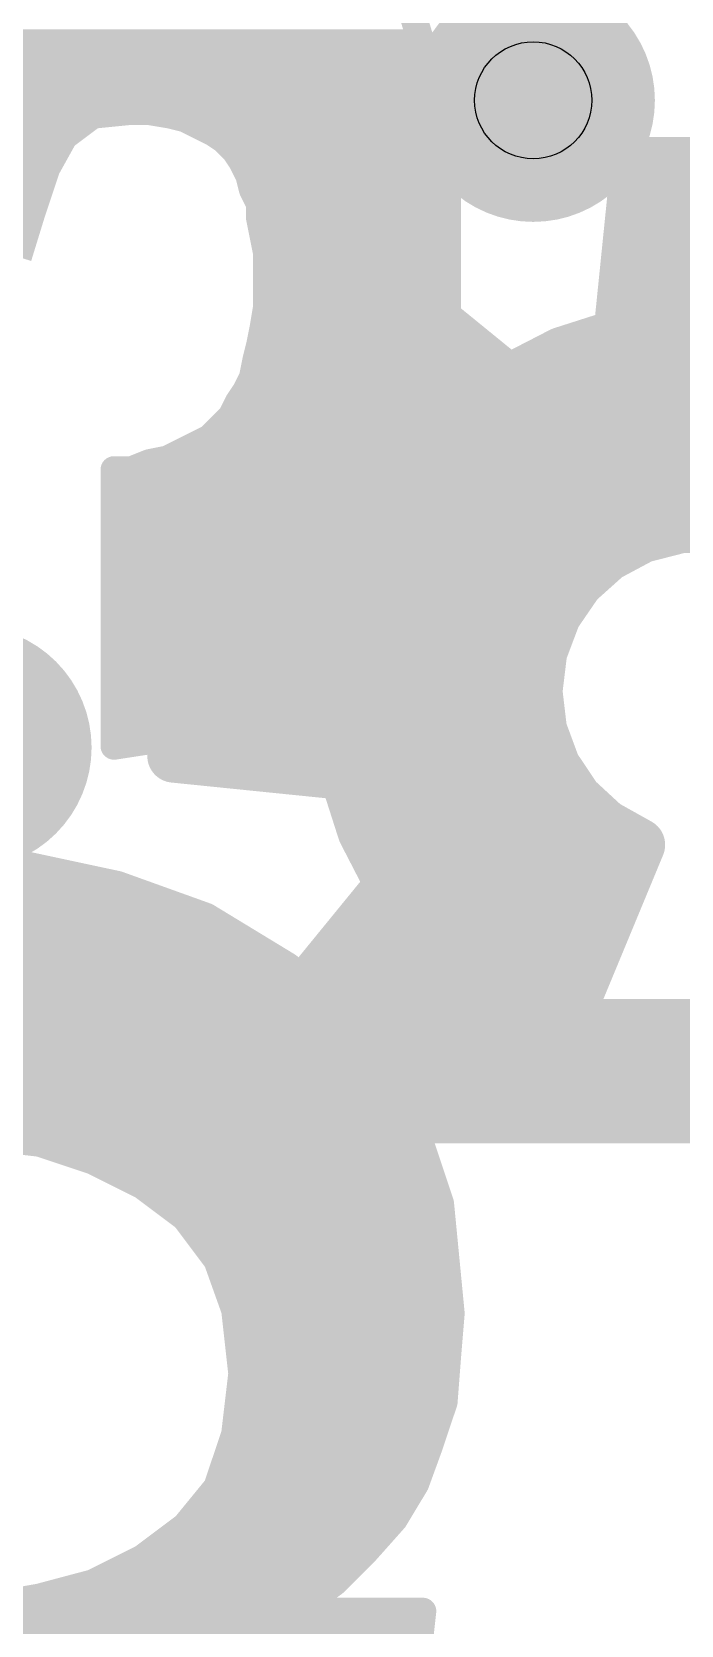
# Model space of a CAD drawing. Extents: x -44 to 63, y -21 to 59.
# Drawn here: x 10.811 to 12.641, y 24.036 to 28.53 of the extents above; entities that cross this region are included whole.
import ezdxf

# ---------------------------------------------------------------- set-up
doc = ezdxf.new("R2010")
doc.units = 0
for name, color, linetype in [('16', 132, 'CONTINUOUS'), ('18', 110, 'CONTINUOUS'), ('21', 41, 'CONTINUOUS'), ('22', 40, 'CONTINUOUS'), ('44', 253, 'CONTINUOUS')]:
    doc.layers.add(name, color=color, linetype=linetype)

# ---------------------------------------------------------------- blocks, each defined once
blk = doc.blocks.new('ROUNDV')
at = {"const_width": 0.5}
blk.add_lwpolyline([(0, -0.25, 1), (0, 0.25, 1), (0, -0.25)], format="xyb", dxfattribs=at)

msp = doc.modelspace()

# ---------------------------------------------------------------- linework, layer by layer
at = {"layer": '16', "const_width": 0.4064}
msp.add_lwpolyline([(9.8028, 25.5984), (13.2556, 25.5984)], dxfattribs=at)
at = {"layer": '21', "const_width": 0.15}
for points in [[(12.5172, 28.1588), (12.468, 27.6749)], [(12.8828, 28.1588), (12.5172, 28.1588)], [(12.5061, 28.05), (12.8939, 28.05)], [(12.4909, 27.9), (12.9091, 27.9)], [(11.7765, 27.852), (11.518, 27.5935)], [(12.1535, 27.5446), (11.7765, 27.852)], [(11.6745, 27.75), (11.9016, 27.75)], [(12.4756, 27.75), (12.9244, 27.75)], [(12.468, 27.6749), (12.3053, 27.6228)], [(12.3053, 27.6228), (12.1535, 27.5446)], [(11.518, 27.5935), (11.8254, 27.2165)], [(11.5245, 27.6), (12.0856, 27.6)], [(12.261, 27.6), (13.139, 27.6)], [(11.635, 27.45), (13.765, 27.45)], [(11.7573, 27.3), (13.6427, 27.3)], [(11.8254, 27.2165), (11.7472, 27.0647)], [(11.7911, 27.15), (13.6089, 27.15)], [(12.5301, 27.1068), (12.6388, 27.1346)], [(12.6388, 27.1346), (12.751, 27.1358)], [(12.4311, 27.0539), (12.5301, 27.1068)], [(11.7472, 27.0647), (11.6951, 26.902)], [(12.3476, 26.979), (12.4311, 27.0539)], [(11.7265, 27), (12.371, 27)], [(12.2842, 26.8864), (12.3476, 26.979)], [(11.6951, 26.902), (11.2112, 26.8528)], [(11.2112, 26.8528), (11.2112, 26.4872)], [(11.2112, 26.85), (12.2705, 26.85)], [(12.2447, 26.7814), (12.2842, 26.8864)], [(12.2312, 26.67), (12.2447, 26.7814)], [(11.2112, 26.7), (12.2348, 26.7)], [(12.2441, 26.5606), (12.2312, 26.67)], [(11.2112, 26.55), (12.248, 26.55)], [(12.2823, 26.4572), (12.2441, 26.5606)], [(11.2112, 26.4872), (11.6951, 26.438)], [(12.3435, 26.3655), (12.2823, 26.4572)], [(11.6951, 26.438), (11.7472, 26.2753)], [(11.7073, 26.4), (12.3205, 26.4)], [(12.4244, 26.2907), (12.3435, 26.3655)], [(11.7472, 26.2753), (11.8254, 26.1235)], [(12.5206, 26.2369), (12.4244, 26.2907)], [(11.7602, 26.25), (12.4972, 26.25)], [(12.3053, 25.7172), (12.5206, 26.2369)], [(11.8254, 26.1235), (11.518, 25.7465)], [(11.8062, 26.1), (12.4639, 26.1)], [(11.6839, 25.95), (12.4017, 25.95)], [(11.5616, 25.8), (12.3396, 25.8)], [(11.7765, 25.488), (12.1535, 25.7954)], [(12.1535, 25.7954), (12.3053, 25.7172)], [(11.518, 25.7465), (11.7765, 25.488)], [(11.6145, 25.65), (11.9752, 25.65)], [(11.7645, 25.5), (11.7912, 25.5)]]:
    msp.add_lwpolyline(points, dxfattribs=at)
at = {"layer": '21', "const_width": 0.075}
for points in [[(12.5172, 28.1963, 1), (12.5172, 28.1213)], [(12.5545, 28.155, 1), (12.4799, 28.1626)], [(12.5061, 28.0875, 1), (12.5061, 28.0125)], [(12.4909, 27.9375, 1), (12.4909, 27.8625)], [(11.8002, 27.8811, 1), (11.7528, 27.8229)], [(11.803, 27.8255, 1), (11.75, 27.8785)], [(11.6745, 27.7875, 1), (11.6745, 27.7125)], [(11.9016, 27.7125, 1), (11.9016, 27.7875)], [(12.4756, 27.7875, 1), (12.4756, 27.7125)], [(12.4794, 27.6392, 1), (12.4566, 27.7106)], [(12.2939, 27.6585, 1), (12.3168, 27.5871)], [(12.3225, 27.5895, 1), (12.2882, 27.6562)], [(12.4307, 27.6787, 1), (12.5053, 27.6711)], [(11.5471, 27.6172, 1), (11.4889, 27.5698)], [(11.4915, 27.62, 1), (11.5445, 27.567)], [(11.5245, 27.6375, 1), (11.5245, 27.5625)], [(12.0856, 27.5625, 1), (12.0856, 27.6375)], [(12.261, 27.6375, 1), (12.261, 27.5625)], [(12.1363, 27.5779, 1), (12.1707, 27.5113)], [(12.1298, 27.5155, 1), (12.1772, 27.5737)], [(11.635, 27.4875, 1), (11.635, 27.4125)], [(11.7573, 27.3375, 1), (11.7573, 27.2625)], [(11.8587, 27.1993, 1), (11.7921, 27.2337)], [(11.7963, 27.1928, 1), (11.8545, 27.2402)], [(11.7911, 27.1875, 1), (11.7911, 27.1125)], [(12.6384, 27.1721, 1), (12.6392, 27.0971)], [(12.6481, 27.0983, 1), (12.6295, 27.1709)], [(12.5208, 27.1431, 1), (12.5394, 27.0704)], [(12.5478, 27.0737, 1), (12.5124, 27.1398)], [(11.7138, 27.0818, 1), (11.7805, 27.0475)], [(11.7829, 27.0532, 1), (11.7115, 27.0761)], [(12.4134, 27.087, 1), (12.4488, 27.0208)], [(12.4561, 27.026, 1), (12.4061, 27.0818)], [(11.7265, 27.0375, 1), (11.7265, 26.9625)], [(12.371, 26.9625, 1), (12.371, 27.0375)], [(12.3225, 27.0069, 1), (12.3726, 26.9511)], [(12.3785, 26.9578, 1), (12.3166, 27.0002)], [(11.6989, 26.8647, 1), (11.6913, 26.9393)], [(11.2487, 26.8528, 1), (11.1737, 26.8528)], [(11.2074, 26.8901, 1), (11.215, 26.8155)], [(11.2112, 26.8875, 1), (11.2112, 26.8125)], [(11.6594, 26.9134, 1), (11.7308, 26.8906)], [(12.2532, 26.9076, 1), (12.3151, 26.8652)], [(12.3193, 26.8732, 1), (12.2491, 26.8996)], [(12.2705, 26.8125, 1), (12.2705, 26.8875)], [(12.2096, 26.7946, 1), (12.2797, 26.7682)], [(12.2819, 26.7769, 1), (12.2074, 26.7859)], [(11.2112, 26.7375, 1), (11.2112, 26.6625)], [(12.2684, 26.6744, 1), (12.194, 26.6656)], [(12.2348, 26.6625, 1), (12.2348, 26.7375)], [(12.194, 26.6745, 1), (12.2684, 26.6655)], [(11.2112, 26.5875, 1), (11.2112, 26.5125)], [(12.2793, 26.5735, 1), (12.209, 26.5476)], [(12.248, 26.5125, 1), (12.248, 26.5875)], [(11.215, 26.5245, 1), (11.2074, 26.4499)], [(12.2069, 26.5562, 1), (12.2814, 26.565)], [(11.1737, 26.4872, 1), (11.2487, 26.4872)], [(12.3135, 26.478, 1), (12.2511, 26.4363)], [(11.7308, 26.4494, 1), (11.6594, 26.4266)], [(11.7073, 26.4375, 1), (11.7073, 26.3625)], [(11.6913, 26.4007, 1), (11.6989, 26.4753)], [(12.2471, 26.4442, 1), (12.3175, 26.4701)], [(12.3205, 26.3625, 1), (12.3205, 26.4375)], [(12.369, 26.3931, 1), (12.3181, 26.338)], [(12.3123, 26.3447, 1), (12.3747, 26.3864)], [(11.7805, 26.2925, 1), (11.7138, 26.2582)], [(12.4428, 26.3235, 1), (12.4061, 26.258)], [(12.399, 26.2632, 1), (12.4499, 26.3183)], [(11.7115, 26.2639, 1), (11.7829, 26.2868)], [(11.7602, 26.2875, 1), (11.7602, 26.2125)], [(12.5552, 26.2225, 1), (12.486, 26.2513)], [(12.4972, 26.2125, 1), (12.4972, 26.2875)], [(12.5023, 26.2042, 1), (12.5389, 26.2696)], [(11.8062, 26.1375, 1), (11.8062, 26.0625)], [(11.7921, 26.1063, 1), (11.8587, 26.1407)], [(11.8545, 26.0998, 1), (11.7963, 26.1472)], [(12.4639, 26.0625, 1), (12.4639, 26.1375)], [(11.6839, 25.9875, 1), (11.6839, 25.9125)], [(12.4017, 25.9125, 1), (12.4017, 25.9875)], [(11.5616, 25.8375, 1), (11.5616, 25.7625)], [(12.1707, 25.8287, 1), (12.1363, 25.7621)], [(12.1772, 25.7663, 1), (12.1298, 25.8245)], [(12.3396, 25.7625, 1), (12.3396, 25.8375)], [(11.5445, 25.773, 1), (11.4915, 25.72)], [(11.4889, 25.7702, 1), (11.5471, 25.7228)], [(12.2707, 25.7316, 1), (12.3399, 25.7028)], [(12.2881, 25.6839, 1), (12.3225, 25.7505)], [(11.6145, 25.6875, 1), (11.6145, 25.6125)], [(11.9752, 25.6125, 1), (11.9752, 25.6875)], [(11.7645, 25.5375, 1), (11.7645, 25.4625)], [(11.7912, 25.4625, 1), (11.7912, 25.5375)], [(11.7528, 25.5171, 1), (11.8002, 25.4589)], [(11.75, 25.4615, 1), (11.803, 25.5145)]]:
    msp.add_lwpolyline(points, format="xyb", dxfattribs=at)
at = {"layer": '22', "const_width": 0.0762}
for points in [[(11.9125, 28.485), (11.8825, 28.585)], [(9.0825, 28.4988), (11.9084, 28.4988)], [(11.9325, 28.385), (11.9125, 28.485)], [(9.0825, 28.4226), (11.925, 28.4226)], [(11.9525, 28.275), (11.9325, 28.385)], [(9.2697, 28.3464), (11.9395, 28.3464)], [(10.9025, 28.235), (10.9825, 28.295)], [(10.9825, 28.295), (11.0825, 28.305)], [(11.0825, 28.305), (11.1425, 28.305)], [(11.1425, 28.305), (11.2025, 28.295)], [(11.2025, 28.295), (11.2425, 28.285)], [(11.2425, 28.285), (11.2825, 28.265)], [(10.4426, 28.2702), (10.9494, 28.2702)], [(10.8525, 28.145), (10.9025, 28.235)], [(11.2721, 28.2702), (11.9534, 28.2702)], [(11.2825, 28.265), (11.3225, 28.245)], [(11.3225, 28.245), (11.3525, 28.225)], [(11.9725, 28.165), (11.9525, 28.275)], [(10.4047, 28.194), (10.8797, 28.194)], [(11.3525, 28.225), (11.3825, 28.195)], [(11.3825, 28.195), (11.4025, 28.165)], [(11.3832, 28.194), (11.9672, 28.194)], [(10.8125, 28.025), (10.8525, 28.145)], [(11.4025, 28.165), (11.4225, 28.125)], [(11.9825, 28.065), (11.9725, 28.165)], [(10.3834, 28.1178), (10.8434, 28.1178)], [(11.4225, 28.125), (11.4325, 28.085)], [(11.4243, 28.1178), (11.9772, 28.1178)], [(11.4325, 28.085), (11.4525, 28.045)], [(11.9825, 27.725), (11.9825, 28.065)], [(10.3666, 28.0416), (10.818, 28.0416)], [(10.7725, 27.895), (10.8125, 28.025)], [(11.4525, 28.045), (11.4525, 28.005)], [(11.4525, 28.0416), (11.9825, 28.0416)], [(10.444, 27.9654), (10.7942, 27.9654)], [(11.4525, 28.005), (11.4625, 27.955)], [(11.4604, 27.9654), (11.9825, 27.9654)], [(11.4625, 27.955), (11.4725, 27.905)], [(11.4725, 27.905), (11.4725, 27.755)], [(11.4725, 27.8892), (11.9825, 27.8892)], [(11.4725, 27.813), (11.9825, 27.813)], [(11.4725, 27.755), (11.4625, 27.695)], [(11.4695, 27.7368), (11.9825, 27.7368)], [(11.4625, 27.695), (11.4525, 27.645)], [(11.9725, 27.605), (11.9825, 27.725)], [(11.4556, 27.6606), (11.9771, 27.6606)], [(11.4425, 27.605), (11.4325, 27.555)], [(11.4525, 27.645), (11.4425, 27.605)], [(11.9625, 27.495), (11.9725, 27.605)], [(11.4384, 27.5844), (11.9706, 27.5844)], [(11.4125, 27.515), (11.3925, 27.485)], [(11.4325, 27.555), (11.4125, 27.515)], [(11.3925, 27.485), (11.3725, 27.445)], [(11.408, 27.5082), (11.9637, 27.5082)], [(11.9425, 27.375), (11.9625, 27.495)], [(11.3725, 27.445), (11.3425, 27.415)], [(11.3595, 27.432), (11.952, 27.432)], [(11.3125, 27.385), (11.2725, 27.365)], [(11.3425, 27.415), (11.3125, 27.385)], [(11.2325, 27.345), (11.1925, 27.325)], [(11.2725, 27.365), (11.2325, 27.345)], [(11.2541, 27.3558), (11.9373, 27.3558)], [(11.9125, 27.265), (11.9425, 27.375)], [(11.0925, 27.295), (11.0425, 27.295)], [(11.0425, 27.295), (11.0425, 26.515)], [(11.1425, 27.315), (11.0925, 27.295)], [(11.1925, 27.325), (11.1425, 27.315)], [(11.0425, 27.2796), (11.9165, 27.2796)], [(11.8825, 27.155), (11.9125, 27.265)], [(11.0425, 27.2034), (11.8957, 27.2034)], [(11.8325, 27.055), (11.8825, 27.155)], [(11.0425, 27.1272), (11.8686, 27.1272)], [(11.0425, 27.051), (11.8303, 27.051)], [(11.7825, 26.965), (11.8325, 27.055)], [(11.0425, 26.9748), (11.7879, 26.9748)], [(11.7225, 26.875), (11.7825, 26.965)], [(11.0425, 26.8986), (11.7382, 26.8986)], [(11.6625, 26.785), (11.7225, 26.875)], [(11.0425, 26.8224), (11.6874, 26.8224)], [(11.5825, 26.715), (11.6625, 26.785)], [(11.0425, 26.7462), (11.6182, 26.7462)], [(11.4925, 26.655), (11.5825, 26.715)], [(11.0425, 26.67), (11.515, 26.67)], [(11.3925, 26.605), (11.4925, 26.655)], [(11.0425, 26.5938), (11.3645, 26.5938)], [(11.2925, 26.565), (11.3925, 26.605)], [(11.0425, 26.515), (11.1725, 26.535)], [(11.1725, 26.535), (11.2925, 26.565)], [(11.0425, 26.5176), (11.0594, 26.5176)], [(11.0525, 26.125), (10.7725, 26.185)], [(10.4743, 26.1366), (10.9984, 26.1366)], [(11.3025, 26.035), (11.0525, 26.125)], [(10.4762, 26.0604), (11.2319, 26.0604)], [(11.5325, 25.895), (11.3025, 26.035)], [(10.4782, 25.9842), (11.386, 25.9842)], [(10.4801, 25.908), (11.5111, 25.908)], [(11.7225, 25.715), (11.5325, 25.895)], [(10.4821, 25.8318), (11.5992, 25.8318)], [(10.484, 25.7556), (11.6796, 25.7556)], [(11.8725, 25.495), (11.7225, 25.715)], [(10.486, 25.6794), (11.7468, 25.6794)], [(10.4879, 25.6032), (11.7987, 25.6032)], [(10.4899, 25.527), (11.8507, 25.527)], [(11.9625, 25.225), (11.8725, 25.495)], [(10.4918, 25.4508), (11.8872, 25.4508)], [(10.6625, 25.415), (10.8325, 25.395)], [(10.8325, 25.395), (10.9825, 25.345)], [(10.8937, 25.3746), (11.9126, 25.3746)], [(10.9825, 25.345), (11.1225, 25.275)], [(11.0757, 25.2984), (11.938, 25.2984)], [(11.1225, 25.275), (11.2425, 25.185)], [(11.1929, 25.2222), (11.9628, 25.2222)], [(11.9925, 24.915), (11.9625, 25.225)], [(11.2425, 25.185), (11.3325, 25.065)], [(11.2718, 25.146), (11.9701, 25.146)], [(11.3289, 25.0698), (11.9775, 25.0698)], [(11.3325, 25.065), (11.3825, 24.925)], [(11.358, 24.9936), (11.9849, 24.9936)], [(11.3825, 24.925), (11.4025, 24.745)], [(11.3833, 24.9174), (11.9923, 24.9174)], [(11.9825, 24.795), (11.9925, 24.915)], [(11.3918, 24.8412), (11.9863, 24.8412)], [(11.9725, 24.665), (11.9825, 24.795)], [(11.4025, 24.745), (11.3825, 24.575)], [(11.4003, 24.765), (11.9802, 24.765)], [(11.3959, 24.6888), (11.9743, 24.6888)], [(11.9325, 24.545), (11.9725, 24.665)], [(11.3869, 24.6126), (11.955, 24.6126)], [(11.3825, 24.575), (11.3325, 24.425)], [(11.3696, 24.5364), (11.9294, 24.5364)], [(11.8925, 24.435), (11.9325, 24.545)], [(11.3442, 24.4602), (11.9017, 24.4602)], [(11.3325, 24.425), (11.2425, 24.315)], [(11.8325, 24.335), (11.8925, 24.435)], [(11.299, 24.384), (11.8619, 24.384)], [(11.7525, 24.245), (11.8325, 24.335)], [(11.2425, 24.315), (11.1225, 24.225)], [(11.2329, 24.3078), (11.8083, 24.3078)], [(11.1313, 24.2316), (11.7391, 24.2316)], [(11.6625, 24.155), (11.7525, 24.245)], [(11.1225, 24.225), (10.9825, 24.155)], [(10.9825, 24.155), (10.8325, 24.115)], [(10.9833, 24.1554), (11.6629, 24.1554)], [(11.5525, 24.075), (11.6625, 24.155)], [(10.8325, 24.115), (10.6625, 24.085)], [(10.5639, 24.0792), (11.5583, 24.0792)], [(11.9125, 24.075), (11.5525, 24.075)], [(11.9025, 23.985), (11.9125, 24.075)], [(7.5021, 24.003), (11.9045, 24.003)]]:
    msp.add_lwpolyline(points, dxfattribs=at)
at = {"layer": '22', "const_width": 0.0381}
for points in [[(11.9312, 28.4887, 1), (11.8938, 28.4813)], [(11.8943, 28.4795, 1), (11.9307, 28.4905)], [(11.9084, 28.4798, 1), (11.9084, 28.5179)], [(11.925, 28.4036, 1), (11.925, 28.4417)], [(11.9512, 28.3884, 1), (11.9138, 28.3816)], [(11.9138, 28.3813, 1), (11.9512, 28.3887)], [(11.9395, 28.3274, 1), (11.9395, 28.3655)], [(10.9806, 28.314, 1), (10.9844, 28.276)], [(10.9939, 28.2798, 1), (10.9711, 28.3102)], [(11.0825, 28.324, 1), (11.0825, 28.2859)], [(11.0844, 28.286, 1), (11.0806, 28.324)], [(11.1456, 28.3238, 1), (11.1394, 28.2862)], [(11.1425, 28.2859, 1), (11.1425, 28.324)], [(11.2071, 28.3135, 1), (11.1979, 28.2765)], [(11.1994, 28.2762, 1), (11.2056, 28.3138)], [(11.251, 28.302, 1), (11.234, 28.268)], [(11.2379, 28.2665, 1), (11.2471, 28.3035)], [(10.8911, 28.2502, 1), (10.9139, 28.2198)], [(10.9192, 28.2257, 1), (10.8858, 28.2443)], [(10.9494, 28.2512, 1), (10.9494, 28.2893)], [(11.2721, 28.2893, 1), (11.2721, 28.2512)], [(11.291, 28.282, 1), (11.274, 28.248)], [(11.274, 28.248, 1), (11.291, 28.282)], [(11.3331, 28.2609, 1), (11.3119, 28.2291)], [(11.314, 28.228, 1), (11.331, 28.262)], [(11.9712, 28.2784, 1), (11.9338, 28.2716)], [(11.9338, 28.2716, 1), (11.9712, 28.2784)], [(11.9534, 28.2512, 1), (11.9534, 28.2893)], [(10.8797, 28.175, 1), (10.8797, 28.2131)], [(11.366, 28.2385, 1), (11.339, 28.2115)], [(11.3419, 28.2091, 1), (11.3631, 28.2409)], [(11.3984, 28.2056, 1), (11.3666, 28.1844)], [(11.3832, 28.2131, 1), (11.3832, 28.175)], [(11.369, 28.1815, 1), (11.396, 28.2085)], [(11.9672, 28.175, 1), (11.9672, 28.2131)], [(10.8706, 28.139, 1), (10.8344, 28.151)], [(11.4195, 28.1735, 1), (11.3855, 28.1565)], [(11.3866, 28.1544, 1), (11.4184, 28.1756)], [(11.9915, 28.1669, 1), (11.9535, 28.1631)], [(11.9538, 28.1616, 1), (11.9912, 28.1684)], [(10.8358, 28.1543, 1), (10.8692, 28.1357)], [(10.8434, 28.0988, 1), (10.8434, 28.1369)], [(11.441, 28.1296, 1), (11.404, 28.1204)], [(11.4243, 28.1369, 1), (11.4243, 28.0988)], [(11.4055, 28.1165, 1), (11.4395, 28.1335)], [(11.9772, 28.0988, 1), (11.9772, 28.1369)], [(11.4495, 28.0935, 1), (11.4155, 28.0765)], [(11.414, 28.0804, 1), (11.451, 28.0896)], [(12.0015, 28.065, 1), (11.9634, 28.065)], [(10.7944, 28.031, 1), (10.8306, 28.019)], [(10.8307, 28.0194, 1), (10.7943, 28.0306)], [(10.818, 28.0226, 1), (10.818, 28.0607)], [(11.4525, 28.0607, 1), (11.4525, 28.0226)], [(11.4716, 28.045, 1), (11.4335, 28.045)], [(11.4355, 28.0365, 1), (11.4695, 28.0535)], [(11.9635, 28.0631, 1), (12.0015, 28.0669)], [(11.9825, 28.0226, 1), (11.9825, 28.0607)], [(10.7942, 27.9464, 1), (10.7942, 27.9845)], [(11.4712, 28.0087, 1), (11.4338, 28.0013)], [(11.4335, 28.005, 1), (11.4716, 28.005)], [(11.4604, 27.9845, 1), (11.4604, 27.9464)], [(11.9825, 27.9464, 1), (11.9825, 27.9845)], [(11.4812, 27.9587, 1), (11.4438, 27.9513)], [(11.4438, 27.9513, 1), (11.4812, 27.9587)], [(11.4725, 27.9083, 1), (11.4725, 27.8702)], [(11.4916, 27.905, 1), (11.4535, 27.905)], [(11.4538, 27.9013, 1), (11.4912, 27.9087)], [(11.9825, 27.8702, 1), (11.9825, 27.9083)], [(11.4725, 27.8321, 1), (11.4725, 27.794)], [(11.9825, 27.794, 1), (11.9825, 27.8321)], [(11.4695, 27.7559, 1), (11.4695, 27.7178)], [(11.4913, 27.7519, 1), (11.4537, 27.7581)], [(11.9825, 27.7178, 1), (11.9825, 27.7559)], [(11.4812, 27.6913, 1), (11.4438, 27.6987)], [(11.4535, 27.755, 1), (11.4916, 27.755)], [(12.0015, 27.7234, 1), (11.9635, 27.7266)], [(11.9634, 27.725, 1), (12.0015, 27.725)], [(11.4556, 27.6797, 1), (11.4556, 27.6416)], [(11.4437, 27.6981, 1), (11.4813, 27.6919)], [(11.9771, 27.6416, 1), (11.9771, 27.6797)], [(11.4612, 27.6013, 1), (11.4238, 27.6087)], [(11.4338, 27.6487, 1), (11.4712, 27.6413)], [(11.471, 27.6404, 1), (11.434, 27.6496)], [(11.9915, 27.6033, 1), (11.9535, 27.6067)], [(11.4384, 27.6035, 1), (11.4384, 27.5654)], [(11.424, 27.6096, 1), (11.461, 27.6004)], [(11.9535, 27.6066, 1), (11.9915, 27.6034)], [(11.9706, 27.5654, 1), (11.9706, 27.6035)], [(11.4284, 27.5044, 1), (11.3966, 27.5256)], [(11.4138, 27.5587, 1), (11.4512, 27.5513)], [(11.4495, 27.5465, 1), (11.4155, 27.5635)], [(11.3766, 27.4956, 1), (11.4084, 27.4744)], [(11.4095, 27.4765, 1), (11.3755, 27.4935)], [(11.408, 27.5273, 1), (11.408, 27.4892)], [(11.3955, 27.5235, 1), (11.4295, 27.5065)], [(11.9435, 27.4967, 1), (11.9815, 27.4933)], [(11.9813, 27.4919, 1), (11.9437, 27.4981)], [(11.9637, 27.4892, 1), (11.9637, 27.5273)], [(11.3595, 27.4511, 1), (11.3595, 27.413)], [(11.3555, 27.4535, 1), (11.3895, 27.4365)], [(11.386, 27.4315, 1), (11.359, 27.4585)], [(11.952, 27.413, 1), (11.952, 27.4511)], [(11.299, 27.3985, 1), (11.326, 27.3715)], [(11.321, 27.368, 1), (11.304, 27.402)], [(11.329, 27.4285, 1), (11.356, 27.4015)], [(11.356, 27.4015, 1), (11.329, 27.4285)], [(11.224, 27.362, 1), (11.241, 27.328)], [(11.241, 27.328, 1), (11.224, 27.362)], [(11.2541, 27.3749, 1), (11.2541, 27.3368)], [(11.264, 27.382, 1), (11.281, 27.348)], [(11.281, 27.348, 1), (11.264, 27.382)], [(11.9237, 27.3781, 1), (11.9613, 27.3719)], [(11.9609, 27.37, 1), (11.9241, 27.38)], [(11.9373, 27.3368, 1), (11.9373, 27.3749)], [(11.0425, 27.3141, 1), (11.0425, 27.276)], [(11.0616, 27.295, 1), (11.0235, 27.295)], [(11.0854, 27.3127, 1), (11.0996, 27.2773)], [(11.0925, 27.276, 1), (11.0925, 27.3141)], [(11.1388, 27.3337, 1), (11.1462, 27.2963)], [(11.1496, 27.2973, 1), (11.1354, 27.3327)], [(11.184, 27.342, 1), (11.201, 27.308)], [(11.1962, 27.3063, 1), (11.1888, 27.3437)], [(11.0425, 27.2987, 1), (11.0425, 27.2606)], [(11.8941, 27.27, 1), (11.9309, 27.26)], [(11.9309, 27.26, 1), (11.8941, 27.27)], [(11.9165, 27.2606, 1), (11.9165, 27.2987)], [(11.0425, 27.2225, 1), (11.0425, 27.1844)], [(11.8957, 27.1844, 1), (11.8957, 27.2225)], [(11.8995, 27.1465, 1), (11.8655, 27.1635)], [(11.0425, 27.1463, 1), (11.0425, 27.1082)], [(11.8641, 27.16, 1), (11.9009, 27.15)], [(11.8686, 27.1082, 1), (11.8686, 27.1463)], [(11.0425, 27.0701, 1), (11.0425, 27.032)], [(11.8155, 27.0635, 1), (11.8495, 27.0465)], [(11.8492, 27.0457, 1), (11.8158, 27.0643)], [(11.8303, 27.032, 1), (11.8303, 27.0701)], [(11.0425, 26.9939, 1), (11.0425, 26.9558)], [(11.7879, 26.9558, 1), (11.7879, 26.9939)], [(11.7658, 26.9743, 1), (11.7992, 26.9557)], [(11.7984, 26.9544, 1), (11.7666, 26.9756)], [(11.0425, 26.9177, 1), (11.0425, 26.8796)], [(11.7382, 26.8796, 1), (11.7382, 26.9177)], [(11.7066, 26.8856, 1), (11.7384, 26.8644)], [(11.7384, 26.8644, 1), (11.7066, 26.8856)], [(11.0425, 26.8415, 1), (11.0425, 26.8034)], [(11.6874, 26.8034, 1), (11.6874, 26.8415)], [(11.6466, 26.7956, 1), (11.6784, 26.7744)], [(11.675, 26.7707, 1), (11.65, 26.7993)], [(11.0425, 26.7653, 1), (11.0425, 26.7272)], [(11.57, 26.7293, 1), (11.595, 26.7007)], [(11.5931, 26.6991, 1), (11.5719, 26.7309)], [(11.6182, 26.7272, 1), (11.6182, 26.7653)], [(11.0425, 26.6891, 1), (11.0425, 26.651)], [(11.515, 26.651, 1), (11.515, 26.6891)], [(11.4819, 26.6709, 1), (11.5031, 26.6391)], [(11.501, 26.638, 1), (11.484, 26.672)], [(11.0425, 26.6129, 1), (11.0425, 26.5748)], [(11.3645, 26.5748, 1), (11.3645, 26.6129)], [(11.384, 26.622, 1), (11.401, 26.588)], [(11.3996, 26.5873, 1), (11.3854, 26.6227)], [(11.1679, 26.5535, 1), (11.1771, 26.5165)], [(11.1754, 26.5162, 1), (11.1696, 26.5538)], [(11.2854, 26.5827, 1), (11.2996, 26.5473)], [(11.2971, 26.5465, 1), (11.2879, 26.5835)], [(11.0425, 26.5367, 1), (11.0425, 26.4986)], [(11.0396, 26.5338, 1), (11.0454, 26.4962)], [(11.0235, 26.515, 1), (11.0616, 26.515)], [(11.0594, 26.4986, 1), (11.0594, 26.5367)], [(10.9984, 26.1176, 1), (10.9984, 26.1557)], [(11.059, 26.1429, 1), (11.046, 26.1071)], [(11.0485, 26.1064, 1), (11.0565, 26.1436)], [(11.2319, 26.0414, 1), (11.2319, 26.0795)], [(11.3124, 26.0513, 1), (11.2926, 26.0187)], [(11.296, 26.0171, 1), (11.309, 26.0529)], [(11.386, 25.9652, 1), (11.386, 26.0033)], [(11.5111, 25.889, 1), (11.5111, 25.9271)], [(11.5456, 25.9088, 1), (11.5194, 25.8812)], [(11.5226, 25.8787, 1), (11.5424, 25.9113)], [(11.5992, 25.8128, 1), (11.5992, 25.8509)], [(11.6796, 25.7366, 1), (11.6796, 25.7747)], [(11.7382, 25.7257, 1), (11.7068, 25.7043)], [(11.7094, 25.7012, 1), (11.7356, 25.7288)], [(11.7468, 25.6604, 1), (11.7468, 25.6985)], [(11.7987, 25.5842, 1), (11.7987, 25.6223)], [(11.8507, 25.508, 1), (11.8507, 25.5461)], [(11.8906, 25.501, 1), (11.8544, 25.489)], [(11.8568, 25.4843, 1), (11.8882, 25.5057)], [(11.8872, 25.4318, 1), (11.8872, 25.4699)], [(10.8385, 25.4131, 1), (10.8265, 25.3769)], [(10.8303, 25.3761, 1), (10.8347, 25.4139)], [(10.8937, 25.3937, 1), (10.8937, 25.3556)], [(11.9126, 25.3556, 1), (11.9126, 25.3937)], [(10.991, 25.362, 1), (10.974, 25.328)], [(10.9765, 25.3269, 1), (10.9885, 25.3631)], [(11.0757, 25.3175, 1), (11.0757, 25.2794)], [(11.1339, 25.2902, 1), (11.1111, 25.2598)], [(11.114, 25.258, 1), (11.131, 25.292)], [(11.938, 25.2794, 1), (11.938, 25.3175)], [(11.1929, 25.2413, 1), (11.1929, 25.2032)], [(11.9815, 25.2268, 1), (11.9435, 25.2232)], [(11.9628, 25.2032, 1), (11.9628, 25.2413)], [(11.2577, 25.1964, 1), (11.2273, 25.1736)], [(11.2311, 25.1698, 1), (11.2539, 25.2002)], [(11.9444, 25.219, 1), (11.9806, 25.231)], [(11.2718, 25.1651, 1), (11.2718, 25.127)], [(11.9701, 25.127, 1), (11.9701, 25.1651)], [(11.3289, 25.0889, 1), (11.3289, 25.0508)], [(11.3504, 25.0714, 1), (11.3146, 25.0586)], [(11.3173, 25.0536, 1), (11.3477, 25.0764)], [(11.9775, 25.0508, 1), (11.9775, 25.0889)], [(11.358, 25.0127, 1), (11.358, 24.9746)], [(11.9849, 24.9746, 1), (11.9849, 25.0127)], [(11.4014, 24.9271, 1), (11.3636, 24.9229)], [(11.3833, 24.9365, 1), (11.3833, 24.8984)], [(11.3646, 24.9186, 1), (11.4004, 24.9314)], [(12.0115, 24.9134, 1), (11.9735, 24.9166)], [(11.9923, 24.8984, 1), (11.9923, 24.9365)], [(11.9735, 24.9132, 1), (12.0115, 24.9168)], [(11.3918, 24.8603, 1), (11.3918, 24.8222)], [(11.9863, 24.8222, 1), (11.9863, 24.8603)], [(12.0015, 24.7935, 1), (11.9635, 24.7965)], [(11.9635, 24.7966, 1), (12.0015, 24.7934)], [(11.4003, 24.7841, 1), (11.4003, 24.746)], [(11.4214, 24.7428, 1), (11.3836, 24.7472)], [(11.3836, 24.7429, 1), (11.4214, 24.7471)], [(11.9802, 24.746, 1), (11.9802, 24.7841)], [(11.3959, 24.7079, 1), (11.3959, 24.6698)], [(11.9743, 24.6698, 1), (11.9743, 24.7079)], [(11.9535, 24.6665, 1), (11.9915, 24.6635)], [(11.9906, 24.659, 1), (11.9544, 24.671)], [(11.3869, 24.6317, 1), (11.3869, 24.5936)], [(11.955, 24.5936, 1), (11.955, 24.6317)], [(11.3636, 24.5772, 1), (11.4014, 24.5728)], [(11.4006, 24.569, 1), (11.3644, 24.581)], [(11.3696, 24.5555, 1), (11.3696, 24.5174)], [(11.9144, 24.551, 1), (11.9506, 24.539)], [(11.9504, 24.5385, 1), (11.9146, 24.5515)], [(11.9294, 24.5174, 1), (11.9294, 24.5555)], [(11.3442, 24.4793, 1), (11.3442, 24.4412)], [(11.9017, 24.4412, 1), (11.9017, 24.4793)], [(11.3144, 24.431, 1), (11.3506, 24.419)], [(11.3472, 24.4129, 1), (11.3178, 24.4371)], [(11.8746, 24.4415, 1), (11.9104, 24.4285)], [(11.9088, 24.4252, 1), (11.8762, 24.4448)], [(11.299, 24.4031, 1), (11.299, 24.365)], [(11.8619, 24.365, 1), (11.8619, 24.4031)], [(11.8162, 24.3448, 1), (11.8488, 24.3252)], [(11.8467, 24.3223, 1), (11.8183, 24.3477)], [(11.2329, 24.3269, 1), (11.2329, 24.2888)], [(11.2278, 24.3271, 1), (11.2572, 24.3029)], [(11.2539, 24.2998, 1), (11.2311, 24.3302)], [(11.8083, 24.2888, 1), (11.8083, 24.3269)], [(11.1313, 24.2507, 1), (11.1313, 24.2126)], [(11.7383, 24.2577, 1), (11.7667, 24.2323)], [(11.766, 24.2315, 1), (11.739, 24.2585)], [(11.7391, 24.2126, 1), (11.7391, 24.2507)], [(11.1111, 24.2402, 1), (11.1339, 24.2098)], [(11.131, 24.208, 1), (11.114, 24.242)], [(10.974, 24.172, 1), (10.991, 24.138)], [(10.9833, 24.1745, 1), (10.9833, 24.1364)], [(10.9874, 24.1366, 1), (10.9776, 24.1734)], [(11.649, 24.1685, 1), (11.676, 24.1415)], [(11.6737, 24.1396, 1), (11.6513, 24.1704)], [(11.6629, 24.1364, 1), (11.6629, 24.1745)], [(10.8276, 24.1334, 1), (10.8374, 24.0966)], [(10.8358, 24.0962, 1), (10.8292, 24.1338)], [(11.5525, 24.0941, 1), (11.5525, 24.056)], [(11.5413, 24.0904, 1), (11.5637, 24.0596)], [(11.5583, 24.0602, 1), (11.5583, 24.0983)], [(11.9314, 24.0729, 1), (11.8936, 24.0771)], [(11.9125, 24.056, 1), (11.9125, 24.0941)], [(11.9045, 23.984, 1), (11.9045, 24.0221)]]:
    msp.add_lwpolyline(points, format="xyb", dxfattribs=at)
at = {"layer": '44'}
msp.add_circle((12.2238, 28.3369), 0.1651, dxfattribs=at)

# ---------------------------------------------------------------- block references
at = {"layer": '18', "xscale": 0.6858, "yscale": 0.6858}
for p in [(12.2238, 28.3369), (12.2238, 28.3369), (10.6363, 26.5113), (10.6363, 26.5113)]:
    msp.add_blockref('ROUNDV', p, dxfattribs=at)

doc.saveas('drawing.dxf')
